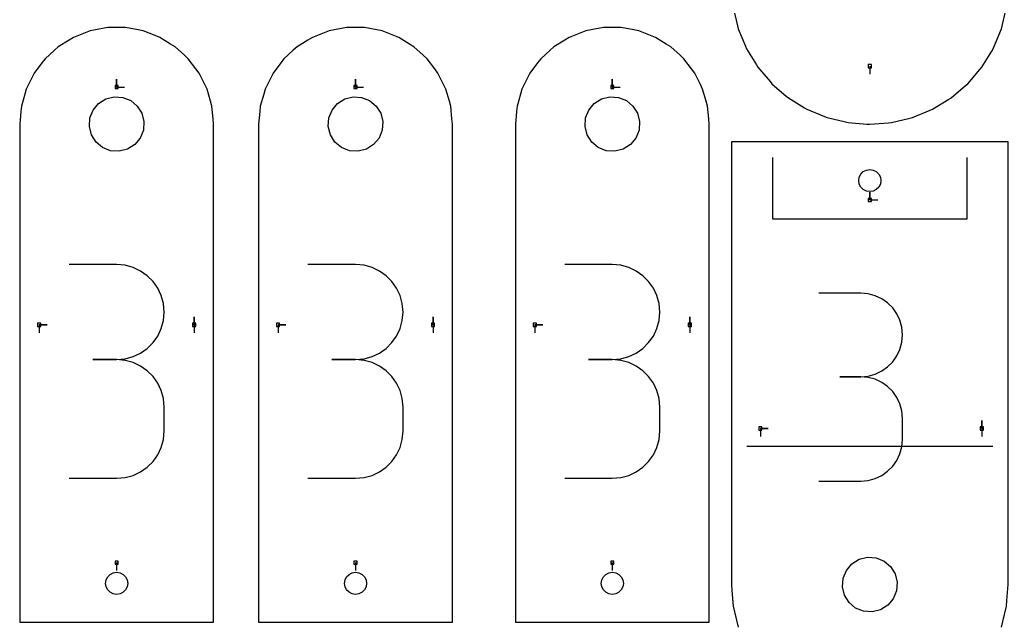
# Model space of a CAD drawing. Extents: x 0 to 800, y 0 to 1000.
# Drawn here: x 390.4 to 569, y 237.4 to 346.6 of the extents above; entities that cross this region are included whole.
import ezdxf

# ---------------------------------------------------------------- set-up
doc = ezdxf.new("R2010")
doc.units = 0
doc.header["$MEASUREMENT"] = 0
for name, color, linetype in [('annotation', 7, 'Continuous'), ('boundary', 7, 'Continuous'), ('hole', 7, 'Continuous')]:
    doc.layers.add(name, color=color, linetype=linetype)

msp = doc.modelspace()

# ---------------------------------------------------------------- linework, layer by layer
at = {"layer": 'annotation', "color": 1}
for p, q in [((543.965114, 338.203971), (543.965114, 336.775221)), ((407.934133, 334.427655), (407.934133, 335.856405)), ((407.934133, 334.427655), (407.934133, 335.856405)), ((407.934133, 335.856405), (407.934133, 334.427655)), ((451.082099, 334.427655), (451.082099, 335.856405)), ((451.082099, 334.427655), (451.082099, 335.856405)), ((451.082099, 335.856405), (451.082099, 334.427655)), ((497.456081, 334.427655), (497.456081, 335.856405)), ((497.456081, 334.427655), (497.456081, 335.856405)), ((497.456081, 335.856405), (497.456081, 334.427655)), ((407.934133, 334.427655), (409.362883, 334.427655)), ((451.082099, 334.427655), (452.510849, 334.427655)), ((497.456081, 334.427655), (498.884831, 334.427655)), ((526.465131, 310.528916), (526.465117, 321.728971)), ((561.465123, 321.728971), (561.465076, 310.669009)), ((543.965114, 314.028971), (543.965114, 315.457721)), ((543.965114, 314.028971), (543.965114, 315.457721)), ((543.965114, 315.457721), (543.965114, 314.028971)), ((543.965114, 314.028971), (545.393864, 314.028971)), ((561.465076, 310.669009), (561.46514, 310.528942)), ((526.81507, 310.528971), (526.465131, 310.528916)), ((561.46514, 310.528942), (526.81507, 310.528971)), ((407.929282, 302.357698), (399.340594, 302.357698)), ((409.473978, 302.219049), (407.929282, 302.357698)), ((410.927483, 301.819484), (409.473978, 302.219049)), ((412.265623, 301.183577), (410.927483, 301.819484)), ((451.077248, 302.357698), (442.48856, 302.357698)), ((452.621944, 302.219049), (451.077248, 302.357698)), ((454.075449, 301.819484), (452.621944, 302.219049)), ((455.413589, 301.183577), (454.075449, 301.819484)), ((497.45123, 302.357698), (488.862542, 302.357698)), ((498.995926, 302.219049), (497.45123, 302.357698)), ((500.449431, 301.819484), (498.995926, 302.219049)), ((501.787571, 301.183577), (500.449431, 301.819484)), ((413.464222, 300.335904), (412.265623, 301.183577)), ((414.499104, 299.301038), (413.464222, 300.335904)), ((456.612188, 300.335904), (455.413589, 301.183577)), ((457.64707, 299.301038), (456.612188, 300.335904)), ((502.98617, 300.335904), (501.787571, 301.183577)), ((504.021052, 299.301038), (502.98617, 300.335904)), ((415.346095, 298.103554), (414.499104, 299.301038)), ((458.494061, 298.103554), (457.64707, 299.301038)), ((504.868043, 298.103554), (504.021052, 299.301038)), ((415.98102, 296.768026), (415.346095, 298.103554)), ((416.379703, 295.319029), (415.98102, 296.768026)), ((459.128986, 296.768026), (458.494061, 298.103554)), ((459.527669, 295.319029), (459.128986, 296.768026)), ((505.502968, 296.768026), (504.868043, 298.103554)), ((505.901651, 295.319029), (505.502968, 296.768026)), ((542.320058, 297.205145), (534.764754, 297.205145)), ((543.678897, 297.083177), (542.320058, 297.205145)), ((544.957518, 296.731688), (543.678897, 297.083177)), ((546.134653, 296.172293), (544.957518, 296.731688)), ((416.51797, 293.781137), (416.379703, 295.319029)), ((459.665936, 293.781137), (459.527669, 295.319029)), ((506.039918, 293.781137), (505.901651, 295.319029)), ((547.189037, 295.426611), (546.134653, 296.172293)), ((548.099403, 294.51626), (547.189037, 295.426611)), ((416.379703, 292.236025), (416.51797, 293.781137)), ((416.51797, 293.781137), (416.51797, 293.781137)), ((421.934134, 291.457519), (421.934134, 292.886269)), ((421.934134, 291.457519), (421.934134, 292.886269)), ((421.934134, 292.886269), (421.934134, 291.457519)), ((459.527669, 292.236025), (459.665936, 293.781137)), ((459.665936, 293.781137), (459.665936, 293.781137)), ((465.0821, 291.457519), (465.0821, 292.886269)), ((465.0821, 291.457519), (465.0821, 292.886269)), ((465.0821, 292.886269), (465.0821, 291.457519)), ((505.901651, 292.236025), (506.039918, 293.781137)), ((506.039918, 293.781137), (506.039918, 293.781137)), ((511.456082, 291.457519), (511.456082, 292.886269)), ((511.456082, 291.457519), (511.456082, 292.886269)), ((511.456082, 292.886269), (511.456082, 291.457519)), ((548.844485, 293.462856), (548.099403, 294.51626)), ((549.403016, 292.288019), (548.844485, 293.462856)), ((393.934132, 291.457519), (395.362882, 291.457519)), ((393.934132, 291.457519), (395.362882, 291.457519)), ((395.362882, 291.457519), (393.934132, 291.457519)), ((393.934132, 291.457519), (393.934132, 290.028769)), ((415.98102, 290.781405), (416.379703, 292.236025)), ((421.934134, 291.457519), (421.934133, 290.028769)), ((437.082098, 291.457519), (438.510848, 291.457519)), ((437.082098, 291.457519), (438.510848, 291.457519)), ((438.510848, 291.457519), (437.082098, 291.457519)), ((437.082098, 291.457519), (437.082098, 290.028769)), ((459.128986, 290.781405), (459.527669, 292.236025)), ((465.0821, 291.457519), (465.082099, 290.028769)), ((483.45608, 291.457519), (484.88483, 291.457519)), ((483.45608, 291.457519), (484.88483, 291.457519)), ((484.88483, 291.457519), (483.45608, 291.457519)), ((483.45608, 291.457519), (483.45608, 290.028769)), ((505.502968, 290.781405), (505.901651, 292.236025)), ((511.456082, 291.457519), (511.456081, 290.028769)), ((549.75373, 291.013364), (549.403016, 292.288019)), ((549.875361, 289.66051), (549.75373, 291.013364)), ((414.499104, 288.24114), (415.346095, 289.441652)), ((415.346095, 289.441652), (415.98102, 290.781405)), ((457.64707, 288.24114), (458.494061, 289.441652)), ((458.494061, 289.441652), (459.128986, 290.781405)), ((504.021052, 288.24114), (504.868043, 289.441652)), ((504.868043, 289.441652), (505.502968, 290.781405)), ((549.75373, 288.301304), (549.875361, 289.66051)), ((549.875361, 289.66051), (549.875361, 289.66051)), ((413.464222, 287.204245), (414.499104, 288.24114)), ((456.612188, 287.204245), (457.64707, 288.24114)), ((502.98617, 287.204245), (504.021052, 288.24114)), ((549.403016, 287.021703), (549.75373, 288.301304)), ((409.473978, 285.319004), (410.927483, 285.718802)), ((410.927483, 285.718802), (412.265623, 286.355341)), ((412.265623, 286.355341), (413.464222, 287.204245)), ((452.621944, 285.319004), (454.075449, 285.718802)), ((454.075449, 285.718802), (455.413589, 286.355341)), ((455.413589, 286.355341), (456.612188, 287.204245)), ((498.995926, 285.319004), (500.449431, 285.718802)), ((500.449431, 285.718802), (501.787571, 286.355341)), ((501.787571, 286.355341), (502.98617, 287.204245)), ((548.099403, 284.787081), (548.844485, 285.843148)), ((548.844485, 285.843148), (549.403016, 287.021703)), ((407.929282, 285.180322), (403.628874, 285.180322)), ((403.628874, 285.180322), (407.929282, 285.180322)), ((407.929282, 285.180322), (409.473978, 285.319004)), ((409.473978, 285.041672), (407.929282, 285.180322)), ((407.929282, 285.180322), (407.929282, 285.180322)), ((410.927483, 284.642107), (409.473978, 285.041672)), ((412.265623, 284.006201), (410.927483, 284.642107)), ((413.464222, 283.158528), (412.265623, 284.006201)), ((451.077248, 285.180322), (446.77684, 285.180322)), ((446.77684, 285.180322), (451.077248, 285.180322)), ((451.077248, 285.180322), (452.621944, 285.319004)), ((452.621944, 285.041672), (451.077248, 285.180322)), ((451.077248, 285.180322), (451.077248, 285.180322)), ((454.075449, 284.642107), (452.621944, 285.041672)), ((455.413589, 284.006201), (454.075449, 284.642107)), ((456.612188, 283.158528), (455.413589, 284.006201)), ((497.45123, 285.180322), (493.150822, 285.180322)), ((493.150822, 285.180322), (497.45123, 285.180322)), ((497.45123, 285.180322), (498.995926, 285.319004)), ((498.995926, 285.041672), (497.45123, 285.180322)), ((497.45123, 285.180322), (497.45123, 285.180322)), ((500.449431, 284.642107), (498.995926, 285.041672)), ((501.787571, 284.006201), (500.449431, 284.642107)), ((502.98617, 283.158528), (501.787571, 284.006201)), ((546.134653, 283.12818), (547.189037, 283.874944)), ((547.189037, 283.874944), (548.099403, 284.787081)), ((414.499104, 282.123662), (413.464222, 283.158528)), ((415.346095, 280.926178), (414.499104, 282.123662)), ((457.64707, 282.123662), (456.612188, 283.158528)), ((458.494061, 280.926178), (457.64707, 282.123662)), ((504.021052, 282.123662), (502.98617, 283.158528)), ((504.868043, 280.926178), (504.021052, 282.123662)), ((542.320058, 282.094538), (538.537072, 282.094538)), ((538.537072, 282.094538), (542.320058, 282.094538)), ((542.320058, 282.094538), (543.678897, 282.216535)), ((543.678897, 281.972571), (542.320058, 282.094538)), ((542.320058, 282.094538), (542.320058, 282.094538)), ((543.678897, 282.216535), (544.957518, 282.568229)), ((544.957518, 282.568229), (546.134653, 283.12818)), ((415.98102, 279.59065), (415.346095, 280.926178)), ((459.128986, 279.59065), (458.494061, 280.926178)), ((505.502968, 279.59065), (504.868043, 280.926178)), ((544.957518, 281.621081), (543.678897, 281.972571)), ((546.134653, 281.061687), (544.957518, 281.621081)), ((547.189037, 280.316005), (546.134653, 281.061687)), ((548.099403, 279.405654), (547.189037, 280.316005)), ((416.379703, 278.141653), (415.98102, 279.59065)), ((459.527669, 278.141653), (459.128986, 279.59065)), ((505.901651, 278.141653), (505.502968, 279.59065)), ((548.844485, 278.35225), (548.099403, 279.405654)), ((416.51797, 276.603761), (416.379703, 278.141653)), ((459.665936, 276.603761), (459.527669, 278.141653)), ((506.039918, 276.603761), (505.901651, 278.141653)), ((549.403016, 277.177412), (548.844485, 278.35225)), ((549.75373, 275.902757), (549.403016, 277.177412)), ((416.51797, 272.303353), (416.51797, 276.603761)), ((416.51797, 276.603761), (416.51797, 276.603761)), ((459.665936, 272.303353), (459.665936, 276.603761)), ((459.665936, 276.603761), (459.665936, 276.603761)), ((506.039918, 272.303353), (506.039918, 276.603761)), ((506.039918, 276.603761), (506.039918, 276.603761)), ((549.875361, 274.549903), (549.75373, 275.902757)), ((549.875361, 270.766918), (549.875361, 274.549903)), ((549.875361, 274.549903), (549.875361, 274.549903)), ((564.20324, 272.743346), (564.20324, 274.172096)), ((564.20324, 272.743346), (564.20324, 274.172096)), ((564.20324, 274.172096), (564.20324, 272.743346)), ((416.379703, 270.764822), (416.51797, 272.303353)), ((459.527669, 270.764822), (459.665936, 272.303353)), ((505.901651, 270.764822), (506.039918, 272.303353)), ((524.203238, 272.743346), (525.631988, 272.743346)), ((524.203238, 272.743346), (525.631988, 272.743346)), ((525.631988, 272.743346), (524.203238, 272.743346)), ((524.203238, 272.743346), (524.203238, 271.314596)), ((564.20324, 272.743346), (564.20324, 271.314596)), ((415.98102, 269.315486), (416.379703, 270.764822)), ((459.128986, 269.315486), (459.527669, 270.764822)), ((505.502968, 269.315486), (505.901651, 270.764822)), ((549.75373, 269.413502), (549.875361, 270.766918)), ((414.499104, 266.782454), (415.346095, 267.979858)), ((415.346095, 267.979858), (415.98102, 269.315486)), ((457.64707, 266.782454), (458.494061, 267.979858)), ((458.494061, 267.979858), (459.128986, 269.315486)), ((504.021052, 266.782454), (504.868043, 267.979858)), ((504.868043, 267.979858), (505.502968, 269.315486)), ((521.765113, 269.528921), (566.165115, 269.528977)), ((548.844485, 266.963622), (549.403016, 268.138548)), ((549.403016, 268.138548), (549.75373, 269.413502)), ((413.464222, 265.747788), (414.499104, 266.782454)), ((456.612188, 265.747788), (457.64707, 266.782454)), ((502.98617, 265.747788), (504.021052, 266.782454)), ((548.099403, 265.910289), (548.844485, 266.963622)), ((409.473978, 263.865362), (410.927483, 264.264727)), ((410.927483, 264.264727), (412.265623, 264.900374)), ((412.265623, 264.900374), (413.464222, 265.747788)), ((452.621944, 263.865362), (454.075449, 264.264727)), ((454.075449, 264.264727), (455.413589, 264.900374)), ((455.413589, 264.900374), (456.612188, 265.747788)), ((498.995926, 263.865362), (500.449431, 264.264727)), ((500.449431, 264.264727), (501.787571, 264.900374)), ((501.787571, 264.900374), (502.98617, 265.747788)), ((544.957518, 263.695494), (546.134653, 264.25466)), ((546.134653, 264.25466), (547.189037, 265.000113)), ((547.189037, 265.000113), (548.099403, 265.910289)), ((399.340594, 263.726792), (407.929282, 263.726792)), ((407.929282, 263.726792), (409.473978, 263.865362)), ((407.929282, 263.726792), (407.929282, 263.726792)), ((442.48856, 263.726792), (451.077248, 263.726792)), ((451.077248, 263.726792), (452.621944, 263.865362)), ((451.077248, 263.726792), (451.077248, 263.726792)), ((488.862542, 263.726792), (497.45123, 263.726792)), ((497.45123, 263.726792), (498.995926, 263.865362)), ((497.45123, 263.726792), (497.45123, 263.726792)), ((534.764754, 263.222283), (542.320058, 263.222283)), ((542.320058, 263.222283), (543.678897, 263.34418)), ((542.320058, 263.222283), (542.320058, 263.222283)), ((543.678897, 263.34418), (544.957518, 263.695494)), ((407.934133, 248.487382), (407.934133, 247.058632)), ((451.082099, 248.487382), (451.082099, 247.058632)), ((497.456081, 248.487382), (497.456081, 247.058632))]:
    msp.add_line(p, q, dxfattribs=at)
at = {"layer": 'boundary', "color": 5}
for p, q in [((519.272905, 348.793105), (520.069648, 345.474439)), ((567.741527, 344.978546), (568.538269, 348.297213)), ((403.14503, 344.57679), (402.271748, 344.238479)), ((405.398859, 344.998103), (403.14503, 344.57679)), ((406.319437, 345.170189), (405.398859, 344.998103)), ((408.612306, 345.170189), (406.319437, 345.170189)), ((409.54883, 345.170189), (408.612306, 345.170189)), ((411.802659, 344.748876), (409.54883, 345.170189)), ((412.723237, 344.57679), (411.802659, 344.748876)), ((414.861272, 343.748512), (412.723237, 344.57679)), ((446.292996, 344.57679), (445.419714, 344.238479)), ((448.546825, 344.998103), (446.292996, 344.57679)), ((449.467403, 345.170189), (448.546825, 344.998103)), ((451.760272, 345.170189), (449.467403, 345.170189)), ((452.696796, 345.170189), (451.760272, 345.170189)), ((454.950625, 344.748876), (452.696796, 345.170189)), ((455.871203, 344.57679), (454.950625, 344.748876)), ((458.009238, 343.748512), (455.871203, 344.57679)), ((492.666978, 344.57679), (491.793696, 344.238479)), ((494.920807, 344.998103), (492.666978, 344.57679)), ((495.841385, 345.170189), (494.920807, 344.998103)), ((498.134254, 345.170189), (495.841385, 345.170189)), ((499.070778, 345.170189), (498.134254, 345.170189)), ((501.324607, 344.748876), (499.070778, 345.170189)), ((502.245185, 344.57679), (501.324607, 344.748876)), ((504.38322, 343.748512), (502.245185, 344.57679)), ((520.069648, 345.474439), (520.188702, 344.978546)), ((520.188702, 344.978546), (521.494789, 341.82537)), ((567.546364, 344.507382), (567.741527, 344.978546)), ((399.337463, 342.917184), (397.388027, 341.710144)), ((400.133712, 343.410201), (399.337463, 342.917184)), ((402.271748, 344.238479), (400.133712, 343.410201)), ((415.734555, 343.410201), (414.861272, 343.748512)), ((417.683992, 342.20316), (415.734555, 343.410201)), ((442.485429, 342.917184), (440.535993, 341.710144)), ((443.281678, 343.410201), (442.485429, 342.917184)), ((445.419714, 344.238479), (443.281678, 343.410201)), ((458.882521, 343.410201), (458.009238, 343.748512)), ((460.831958, 342.20316), (458.882521, 343.410201)), ((488.859411, 342.917184), (486.909975, 341.710144)), ((489.65566, 343.410201), (488.859411, 342.917184)), ((491.793696, 344.238479), (489.65566, 343.410201)), ((505.256503, 343.410201), (504.38322, 343.748512)), ((507.20594, 342.20316), (505.256503, 343.410201)), ((566.240278, 341.354206), (567.546364, 344.507382)), ((396.695927, 341.079212), (395.001475, 339.534517)), ((397.388027, 341.710144), (396.695927, 341.079212)), ((418.480242, 341.710144), (417.683992, 342.20316)), ((420.174691, 340.165449), (418.480242, 341.710144)), ((439.843893, 341.079212), (438.149441, 339.534517)), ((440.535993, 341.710144), (439.843893, 341.079212)), ((461.628208, 341.710144), (460.831958, 342.20316)), ((463.322657, 340.165449), (461.628208, 341.710144)), ((486.217875, 341.079212), (484.523423, 339.534517)), ((486.909975, 341.710144), (486.217875, 341.079212)), ((508.00219, 341.710144), (507.20594, 342.20316)), ((509.696639, 340.165449), (508.00219, 341.710144)), ((521.494789, 341.82537), (521.689951, 341.354206)), ((521.689951, 341.354206), (523.473224, 338.444173)), ((565.973813, 340.919374), (566.240278, 341.354206)), ((395.001475, 339.534517), (394.437094, 338.787155)), ((420.86679, 339.534517), (420.174691, 340.165449)), ((422.248552, 337.704768), (420.86679, 339.534517)), ((438.149441, 339.534517), (437.58506, 338.787155)), ((464.014756, 339.534517), (463.322657, 340.165449)), ((465.396518, 337.704768), (464.014756, 339.534517)), ((484.523423, 339.534517), (483.959042, 338.787155)), ((510.388738, 339.534517), (509.696639, 340.165449)), ((511.7705, 337.704768), (510.388738, 339.534517)), ((564.190543, 338.00934), (565.973813, 340.919374)), ((394.437094, 338.787155), (393.055332, 336.957406)), ((422.812933, 336.957406), (422.248552, 337.704768)), ((437.58506, 338.787155), (436.203298, 336.957406)), ((465.960899, 336.957406), (465.396518, 337.704768)), ((483.959042, 338.787155), (482.57728, 336.957406)), ((512.334881, 336.957406), (511.7705, 337.704768)), ((523.473224, 338.444173), (523.73969, 338.00934)), ((523.73969, 338.00934), (525.956237, 335.414096)), ((561.642785, 335.026301), (563.859334, 337.621545)), ((563.859334, 337.621545), (564.190543, 338.00934)), ((392.637887, 336.119064), (391.615867, 334.06657)), ((393.055332, 336.957406), (392.637887, 336.119064)), ((423.834955, 334.904912), (422.812933, 336.957406)), ((435.785853, 336.119064), (434.763833, 334.06657)), ((436.203298, 336.957406), (435.785853, 336.119064)), ((466.982921, 334.904912), (465.960899, 336.957406)), ((482.159835, 336.119064), (481.137815, 334.06657)), ((482.57728, 336.957406), (482.159835, 336.119064)), ((513.356903, 334.904912), (512.334881, 336.957406)), ((391.615867, 334.06657), (391.359576, 333.165798)), ((424.2524, 334.06657), (423.834955, 334.904912)), ((424.879872, 331.861231), (424.2524, 334.06657)), ((434.763833, 334.06657), (434.507542, 333.165798)), ((467.400366, 334.06657), (466.982921, 334.904912)), ((468.027838, 331.861231), (467.400366, 334.06657)), ((481.137815, 334.06657), (480.881524, 333.165798)), ((513.774348, 334.06657), (513.356903, 334.904912)), ((514.40182, 331.861231), (513.774348, 334.06657)), ((525.956237, 335.414096), (526.287445, 335.026301)), ((526.287445, 335.026301), (528.882688, 332.809751)), ((558.659745, 332.478543), (561.25499, 334.695093)), ((561.25499, 334.695093), (561.642785, 335.026301)), ((391.359576, 333.165798), (390.732103, 330.960458)), ((434.507542, 333.165798), (433.880069, 330.960458)), ((480.881524, 333.165798), (480.254051, 330.960458)), ((528.882688, 332.809751), (529.270483, 332.478543)), ((529.270483, 332.478543), (532.180519, 330.695273)), ((555.314878, 330.428807), (558.224913, 332.212077)), ((558.224913, 332.212077), (558.659745, 332.478543)), ((390.732103, 330.960458), (390.645692, 330.02793)), ((425.136164, 330.960458), (424.879872, 331.861231)), ((425.347722, 328.677372), (425.136164, 330.960458)), ((433.880069, 330.960458), (433.793658, 330.02793)), ((468.28413, 330.960458), (468.027838, 331.861231)), ((468.495688, 328.677372), (468.28413, 330.960458)), ((480.254051, 330.960458), (480.16764, 330.02793)), ((514.658112, 330.960458), (514.40182, 331.861231)), ((514.86967, 328.677372), (514.658112, 330.960458)), ((532.180519, 330.695273), (532.615352, 330.428807)), ((532.615352, 330.428807), (535.768526, 329.12272)), ((554.843714, 330.233645), (555.314878, 330.428807)), ((390.645692, 330.02793), (390.434132, 327.744845)), ((425.434134, 327.744845), (425.347722, 328.677372)), ((433.793658, 330.02793), (433.582098, 327.744845)), ((468.5821, 327.744845), (468.495688, 328.677372)), ((480.16764, 330.02793), (479.95608, 327.744845)), ((514.956082, 327.744845), (514.86967, 328.677372)), ((535.768526, 329.12272), (536.23969, 328.927557)), ((536.23969, 328.927557), (539.55836, 328.130818)), ((547.875976, 328.011764), (551.194647, 328.808504)), ((551.194647, 328.808504), (551.69054, 328.927557)), ((551.69054, 328.927557), (554.843714, 330.233645)), ((390.434132, 327.744845), (390.434132, 263.844847)), ((425.434134, 263.844847), (425.434134, 327.744845)), ((433.582098, 327.744845), (433.582098, 263.844847)), ((468.5821, 263.844847), (468.5821, 327.744845)), ((479.95608, 327.744845), (479.95608, 263.844847)), ((514.956082, 263.844847), (514.956082, 327.744845)), ((539.55836, 328.130818), (540.054253, 328.011764)), ((540.054253, 328.011764), (543.456703, 327.743984)), ((543.456703, 327.743984), (543.965115, 327.703971)), ((543.965115, 327.703971), (547.367565, 327.971751)), ((547.367565, 327.971751), (547.875976, 328.011764)), ((521.702613, 324.528971), (518.965113, 324.52897)), ((518.965113, 324.52897), (518.965113, 284.378971)), ((524.440114, 324.528971), (521.702613, 324.528971)), ((537.940114, 324.528971), (524.440114, 324.528971)), ((563.490115, 324.528971), (537.940114, 324.528971)), ((568.965115, 324.528971), (563.490115, 324.528971)), ((568.965115, 284.378971), (568.965115, 324.528971)), ((518.965113, 284.378971), (518.965113, 262.778971)), ((568.965115, 262.778971), (568.965115, 284.378971)), ((390.434132, 263.844847), (390.434132, 237.744848)), ((425.434133, 237.744848), (425.434134, 263.844847)), ((433.582098, 263.844847), (433.582098, 237.744848)), ((468.582099, 237.744848), (468.5821, 263.844847)), ((479.95608, 263.844847), (479.95608, 237.744848)), ((514.956081, 237.744848), (514.956082, 263.844847)), ((518.965113, 262.778971), (518.965113, 244.528969)), ((568.965115, 244.528969), (568.965115, 262.778971)), ((518.965113, 244.528969), (519.048217, 243.473037)), ((519.048217, 243.473037), (519.272905, 240.618107)), ((568.740427, 241.67404), (568.965115, 244.528969)), ((568.657323, 240.618107), (568.740427, 241.67404)), ((519.272905, 240.618107), (519.52017, 239.588176)), ((519.52017, 239.588176), (520.188702, 236.803548)), ((567.988792, 237.833479), (568.657323, 240.618107)), ((390.434132, 237.744848), (400.584132, 237.744848)), ((400.584132, 237.744848), (425.434133, 237.744848)), ((433.582098, 237.744848), (443.732098, 237.744848)), ((443.732098, 237.744848), (468.582099, 237.744848)), ((479.95608, 237.744848), (490.10608, 237.744848)), ((490.10608, 237.744848), (514.956081, 237.744848)), ((567.741527, 236.803548), (567.988792, 237.833479))]:
    msp.add_line(p, q, dxfattribs=at)
at = {"layer": 'hole', "color": 5}
for p, q in [((544.250864, 338.489721), (543.679364, 338.489721)), ((543.679364, 338.489721), (543.679364, 337.918221)), ((543.679364, 337.918221), (544.250864, 337.918221)), ((544.250864, 337.918221), (544.250864, 338.489721)), ((408.219883, 334.713405), (407.648383, 334.713405)), ((407.648383, 334.713405), (407.648383, 334.141905)), ((407.648383, 334.141905), (408.219883, 334.141905)), ((408.219883, 334.141905), (408.219883, 334.713405)), ((451.367849, 334.713405), (450.796349, 334.713405)), ((450.796349, 334.713405), (450.796349, 334.141905)), ((450.796349, 334.141905), (451.367849, 334.141905)), ((451.367849, 334.141905), (451.367849, 334.713405)), ((497.741831, 334.713405), (497.170331, 334.713405)), ((497.170331, 334.713405), (497.170331, 334.141905)), ((497.170331, 334.141905), (497.741831, 334.141905)), ((497.741831, 334.141905), (497.741831, 334.713405)), ((404.674421, 331.469143), (405.984834, 332.294169)), ((405.984834, 332.294169), (407.486058, 332.673877)), ((407.486058, 332.673877), (409.031144, 332.571095)), ((409.031144, 332.571095), (410.468847, 331.995886)), ((447.822387, 331.469143), (449.1328, 332.294169)), ((449.1328, 332.294169), (450.634024, 332.673877)), ((450.634024, 332.673877), (452.17911, 332.571095)), ((452.17911, 332.571095), (453.616813, 331.995886)), ((494.196369, 331.469143), (495.506782, 332.294169)), ((495.506782, 332.294169), (497.008006, 332.673877)), ((497.008006, 332.673877), (498.553092, 332.571095)), ((498.553092, 332.571095), (499.990795, 331.995886)), ((403.683091, 330.279555), (404.674421, 331.469143)), ((410.468847, 331.995886), (411.658434, 331.004556)), ((411.658434, 331.004556), (412.48346, 329.694141)), ((446.831057, 330.279555), (447.822387, 331.469143)), ((453.616813, 331.995886), (454.8064, 331.004556)), ((454.8064, 331.004556), (455.631426, 329.694141)), ((493.205039, 330.279555), (494.196369, 331.469143)), ((499.990795, 331.995886), (501.180382, 331.004556)), ((501.180382, 331.004556), (502.005408, 329.694141)), ((403.005101, 327.29677), (403.107883, 328.841853)), ((403.107883, 328.841853), (403.683091, 330.279555)), ((412.48346, 329.694141), (412.863166, 328.192918)), ((446.153067, 327.29677), (446.255849, 328.841853)), ((446.255849, 328.841853), (446.831057, 330.279555)), ((455.631426, 329.694141), (456.011132, 328.192918)), ((492.527049, 327.29677), (492.629831, 328.841853)), ((492.629831, 328.841853), (493.205039, 330.279555)), ((502.005408, 329.694141), (502.385114, 328.192918)), ((403.384808, 325.795545), (403.005101, 327.29677)), ((412.863166, 328.192918), (412.760385, 326.647834)), ((446.532774, 325.795545), (446.153067, 327.29677)), ((456.011132, 328.192918), (455.908351, 326.647834)), ((492.906756, 325.795545), (492.527049, 327.29677)), ((502.385114, 328.192918), (502.282333, 326.647834)), ((404.209835, 324.48513), (403.384808, 325.795545)), ((412.185177, 325.210131), (411.193847, 324.020544)), ((412.760385, 326.647834), (412.185177, 325.210131)), ((447.357801, 324.48513), (446.532774, 325.795545)), ((455.333143, 325.210131), (454.341813, 324.020544)), ((455.908351, 326.647834), (455.333143, 325.210131)), ((493.731783, 324.48513), (492.906756, 325.795545)), ((501.707125, 325.210131), (500.715795, 324.020544)), ((502.282333, 326.647834), (501.707125, 325.210131)), ((405.39942, 323.4938), (404.209835, 324.48513)), ((406.837123, 322.918592), (405.39942, 323.4938)), ((409.883433, 323.195517), (408.382208, 322.815812)), ((411.193847, 324.020544), (409.883433, 323.195517)), ((448.547386, 323.4938), (447.357801, 324.48513)), ((449.985089, 322.918592), (448.547386, 323.4938)), ((453.031399, 323.195517), (451.530174, 322.815812)), ((454.341813, 324.020544), (453.031399, 323.195517)), ((494.921368, 323.4938), (493.731783, 324.48513)), ((496.359071, 322.918592), (494.921368, 323.4938)), ((499.405381, 323.195517), (497.904156, 322.815812)), ((500.715795, 324.020544), (499.405381, 323.195517)), ((408.382208, 322.815812), (406.837123, 322.918592)), ((451.530174, 322.815812), (449.985089, 322.918592)), ((497.904156, 322.815812), (496.359071, 322.918592)), ((541.965115, 317.528974), (542.063002, 318.147005)), ((542.063002, 318.147005), (542.34708, 318.704544)), ((542.34708, 318.704544), (542.789544, 319.147008)), ((542.789544, 319.147008), (543.347081, 319.431086)), ((543.347081, 319.431086), (543.965115, 319.528973)), ((543.965115, 319.528973), (544.58315, 319.431087)), ((544.58315, 319.431087), (545.140686, 319.147007)), ((545.140686, 319.147007), (545.58315, 318.704544)), ((545.58315, 318.704544), (545.867227, 318.147005)), ((545.867227, 318.147005), (545.965115, 317.528974)), ((542.063002, 316.91094), (541.965115, 317.528974)), ((542.34708, 316.353401), (542.063002, 316.91094)), ((542.789544, 315.91094), (542.34708, 316.353401)), ((545.58315, 316.353401), (545.140686, 315.91094)), ((545.867227, 316.91094), (545.58315, 316.353401)), ((545.965115, 317.528974), (545.867227, 316.91094)), ((543.347081, 315.626858), (542.789544, 315.91094)), ((543.965115, 315.528975), (543.347081, 315.626858)), ((544.250864, 314.314721), (543.679364, 314.314721)), ((543.679364, 314.314721), (543.679364, 313.743221)), ((544.58315, 315.626858), (543.965115, 315.528975)), ((544.250864, 313.743221), (544.250864, 314.314721)), ((545.140686, 315.91094), (544.58315, 315.626858)), ((543.679364, 313.743221), (544.250864, 313.743221)), ((394.219882, 291.743269), (393.648382, 291.743269)), ((393.648382, 291.743269), (393.648382, 291.171769)), ((393.648382, 291.171769), (394.219882, 291.171769)), ((394.219882, 291.171769), (394.219882, 291.743269)), ((422.219884, 291.743269), (421.648384, 291.743269)), ((421.648384, 291.743269), (421.648384, 291.171769)), ((421.648384, 291.171769), (422.219884, 291.171769)), ((422.219884, 291.171769), (422.219884, 291.743269)), ((437.367848, 291.743269), (436.796348, 291.743269)), ((436.796348, 291.743269), (436.796348, 291.171769)), ((436.796348, 291.171769), (437.367848, 291.171769)), ((437.367848, 291.171769), (437.367848, 291.743269)), ((465.36785, 291.743269), (464.79635, 291.743269)), ((464.79635, 291.743269), (464.79635, 291.171769)), ((464.79635, 291.171769), (465.36785, 291.171769)), ((465.36785, 291.171769), (465.36785, 291.743269)), ((483.74183, 291.743269), (483.17033, 291.743269)), ((483.17033, 291.743269), (483.17033, 291.171769)), ((483.17033, 291.171769), (483.74183, 291.171769)), ((483.74183, 291.171769), (483.74183, 291.743269)), ((511.741832, 291.743269), (511.170332, 291.743269)), ((511.170332, 291.743269), (511.170332, 291.171769)), ((511.170332, 291.171769), (511.741832, 291.171769)), ((511.741832, 291.171769), (511.741832, 291.743269)), ((524.488988, 273.029096), (523.917488, 273.029096)), ((523.917488, 273.029096), (523.917488, 272.457596)), ((523.917488, 272.457596), (524.488988, 272.457596)), ((524.488988, 272.457596), (524.488988, 273.029096)), ((564.48899, 273.029096), (563.91749, 273.029096)), ((563.91749, 273.029096), (563.91749, 272.457596)), ((563.91749, 272.457596), (564.48899, 272.457596)), ((564.48899, 272.457596), (564.48899, 273.029096)), ((408.219883, 248.773132), (407.648383, 248.773132)), ((407.648383, 248.773132), (407.648383, 248.201632)), ((407.648383, 248.201632), (408.219883, 248.201632)), ((408.219883, 248.201632), (408.219883, 248.773132)), ((451.367849, 248.773132), (450.796349, 248.773132)), ((450.796349, 248.773132), (450.796349, 248.201632)), ((450.796349, 248.201632), (451.367849, 248.201632)), ((451.367849, 248.201632), (451.367849, 248.773132)), ((497.741831, 248.773132), (497.170331, 248.773132)), ((497.170331, 248.773132), (497.170331, 248.201632)), ((497.170331, 248.201632), (497.741831, 248.201632)), ((497.741831, 248.201632), (497.741831, 248.773132)), ((539.728277, 247.09156), (540.727526, 248.275393)), ((540.727526, 248.275393), (542.043693, 249.092501)), ((542.043693, 249.092501), (543.547942, 249.462897)), ((543.547942, 249.462897), (545.093028, 249.350327)), ((545.093028, 249.350327), (546.527704, 248.765809)), ((546.527704, 248.765809), (547.711538, 247.766559)), ((406.758562, 246.362875), (407.316099, 246.64696)), ((407.316099, 246.64696), (407.934133, 246.744844)), ((407.934133, 246.744844), (408.552168, 246.64696)), ((408.552168, 246.64696), (409.109706, 246.362875)), ((449.906528, 246.362875), (450.464065, 246.64696)), ((450.464065, 246.64696), (451.082099, 246.744844)), ((451.082099, 246.744844), (451.700134, 246.64696)), ((451.700134, 246.64696), (452.257672, 246.362875)), ((496.28051, 246.362875), (496.838047, 246.64696)), ((496.838047, 246.64696), (497.456081, 246.744844)), ((497.456081, 246.744844), (498.074116, 246.64696)), ((498.074116, 246.64696), (498.631654, 246.362875)), ((539.143759, 245.656884), (539.728277, 247.09156)), ((547.711538, 247.766559), (548.528645, 246.450394)), ((548.528645, 246.450394), (548.899041, 244.946143)), ((405.934134, 244.744845), (406.03202, 245.362879)), ((406.03202, 244.126811), (405.934134, 244.744845)), ((406.03202, 245.362879), (406.3161, 245.920412)), ((406.3161, 245.920412), (406.758562, 246.362875)), ((409.109706, 246.362875), (409.552167, 245.920412)), ((409.552167, 245.920412), (409.836247, 245.362879)), ((409.836247, 245.362879), (409.934134, 244.744845)), ((409.934134, 244.744845), (409.836247, 244.126811)), ((449.0821, 244.744845), (449.179986, 245.362879)), ((449.179986, 244.126811), (449.0821, 244.744845)), ((449.179986, 245.362879), (449.464066, 245.920412)), ((449.464066, 245.920412), (449.906528, 246.362875)), ((452.257672, 246.362875), (452.700133, 245.920412)), ((452.700133, 245.920412), (452.984213, 245.362879)), ((452.984213, 245.362879), (453.0821, 244.744845)), ((453.0821, 244.744845), (452.984213, 244.126811)), ((495.456082, 244.744845), (495.553968, 245.362879)), ((495.553968, 244.126811), (495.456082, 244.744845)), ((495.553968, 245.362879), (495.838048, 245.920412)), ((495.838048, 245.920412), (496.28051, 246.362875)), ((498.631654, 246.362875), (499.074115, 245.920412)), ((499.074115, 245.920412), (499.358195, 245.362879)), ((499.358195, 245.362879), (499.456082, 244.744845)), ((499.456082, 244.744845), (499.358195, 244.126811)), ((539.031189, 244.111796), (539.143759, 245.656884)), ((548.899041, 244.946143), (548.786472, 243.401057)), ((406.316099, 243.569278), (406.03202, 244.126811)), ((406.758561, 243.126814), (406.316099, 243.569278)), ((407.316099, 242.842729), (406.758561, 243.126814)), ((407.934133, 242.744846), (407.316099, 242.842729)), ((408.552168, 242.842729), (407.934133, 242.744846)), ((409.109706, 243.126814), (408.552168, 242.842729)), ((409.552167, 243.569278), (409.109706, 243.126814)), ((409.836247, 244.126811), (409.552167, 243.569278)), ((449.464065, 243.569278), (449.179986, 244.126811)), ((449.906527, 243.126814), (449.464065, 243.569278)), ((450.464065, 242.842729), (449.906527, 243.126814)), ((451.082099, 242.744846), (450.464065, 242.842729)), ((451.700134, 242.842729), (451.082099, 242.744846)), ((452.257672, 243.126814), (451.700134, 242.842729)), ((452.700133, 243.569278), (452.257672, 243.126814)), ((452.984213, 244.126811), (452.700133, 243.569278)), ((495.838047, 243.569278), (495.553968, 244.126811)), ((496.280509, 243.126814), (495.838047, 243.569278)), ((496.838047, 242.842729), (496.280509, 243.126814)), ((497.456081, 242.744846), (496.838047, 242.842729)), ((498.074116, 242.842729), (497.456081, 242.744846)), ((498.631654, 243.126814), (498.074116, 242.842729)), ((499.074115, 243.569278), (498.631654, 243.126814)), ((499.358195, 244.126811), (499.074115, 243.569278)), ((539.401586, 242.607547), (539.031189, 244.111796)), ((548.786472, 243.401057), (548.201954, 241.966381)), ((540.218693, 241.291381), (539.401586, 242.607547)), ((541.402526, 240.292132), (540.218693, 241.291381)), ((548.201954, 241.966381), (547.202704, 240.782548)), ((542.837203, 239.707615), (541.402526, 240.292132)), ((544.382288, 239.595045), (542.837203, 239.707615)), ((545.886538, 239.965441), (544.382288, 239.595045)), ((547.202704, 240.782548), (545.886538, 239.965441))]:
    msp.add_line(p, q, dxfattribs=at)

doc.saveas('drawing.dxf')
